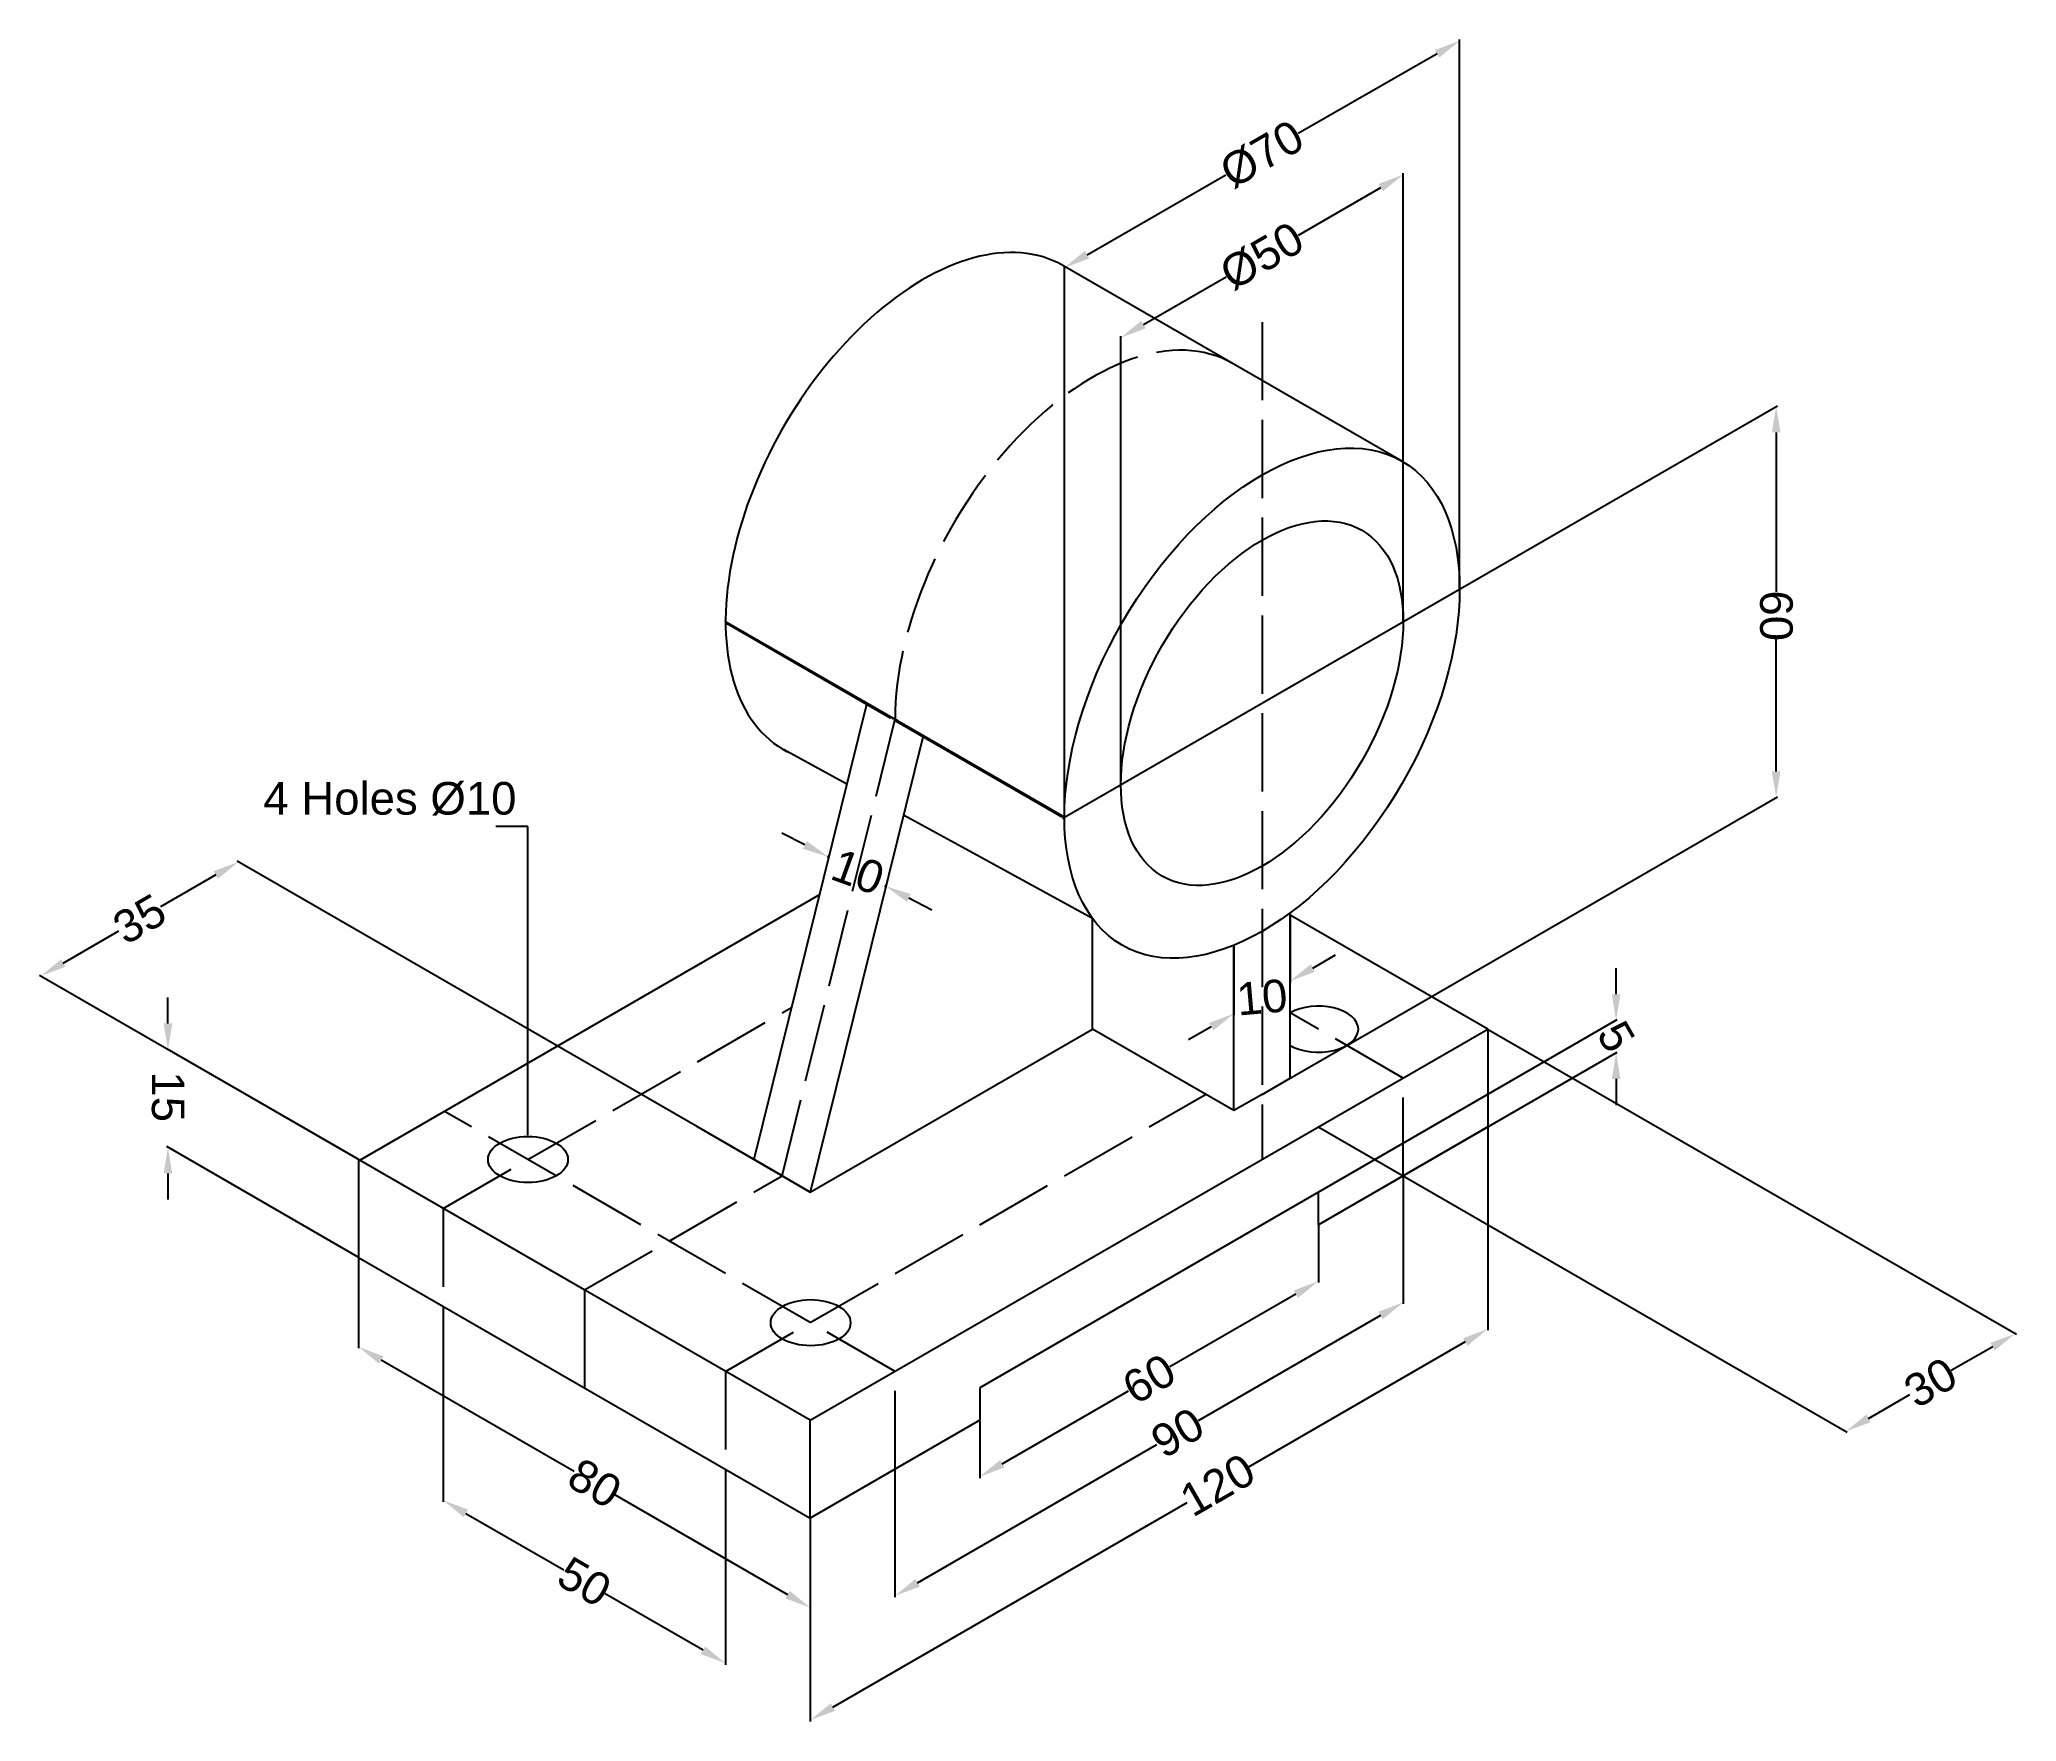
# Model space of a CAD drawing. Header units: inches. Extents: x -94 to 209, y -40 to 218.
import ezdxf
from ezdxf import colors
from ezdxf.entities.mleader import LeaderData, LeaderLine
from ezdxf.math import Vec2, Vec3

# ---------------------------------------------------------------- set-up
doc = ezdxf.new("R2010")
doc.units = ezdxf.units.IN
doc.header["$MEASUREMENT"] = 0
doc.linetypes.add('ACAD_ISO02W100', pattern=[15, 12, -3])
doc.layers.add('DIM', color=7, linetype='Continuous')
doc.styles.get("Standard").update_dxf_attribs({"font": 'arial.ttf'})
doc.dimstyles.new('Annotative', dxfattribs={"dimscale": 0, "dimtxt": 0.18, "dimasz": 0.18, "dimexe": 0.18, "dimexo": 0.0625, "dimgap": 0.09, "dimtad": 0, "dimtih": 1, "dimtoh": 1, "dimdec": 4, "dimzin": 0, "dimdsep": 46, "dimtxsty": 'Standard', "dimcen": 0.09, "dimadec": 0, "dimazin": 0, "dimtfac": 1, "dimtdec": 4, "dimtofl": 0, "dimtmove": 0, "dimatfit": 3, "dimfxl": 1, "dimtolj": 1, "dimtzin": 0, "dimarcsym": 0})
doc.dimstyles.get("Standard").update_dxf_attribs({"dimtxt": 0.18, "dimasz": 0.18, "dimexe": 0.18, "dimexo": 0.0625, "dimgap": 0.09, "dimtad": 0, "dimtih": 1, "dimtoh": 1, "dimdec": 4, "dimzin": 0, "dimdsep": 46, "dimtxsty": 'Standard', "dimcen": 0.09, "dimadec": 0, "dimazin": 0, "dimtfac": 1, "dimtdec": 4, "dimtofl": 0, "dimtmove": 0, "dimatfit": 3, "dimfxl": 1, "dimtolj": 1, "dimtzin": 0, "dimarcsym": 0})

# ---------------------------------------------------------------- blocks, each defined once
blk = doc.blocks.new('*D1')
at = {"color": 0, "lineweight": -2, "transparency": 16777216}
for p, q in [((-44.98, 30.91), (-44.98, 17.04)), ((-41.52, 15.24), (-11.94, -1.83)), ((20.84, -20.76), (-5.59, -5.5)), ((24.3, -9.09), (24.3, -22.96))]:
    blk.add_line(p, q, dxfattribs=at)
at = {"color": 0, "transparency": 16777216}
for points in [[(-41.18, 15.82), (-41.85, 14.67), (-44.98, 17.24)], [(21.17, -20.18), (20.5, -21.33), (24.3, -22.76)]]:
    blk.add_solid(points, dxfattribs=at)
at = {"layer": 'Defpoints', "color": 0, "transparency": 16777216}
for p in [(-44.98, 30.98), (24.3, -9.02), (24.3, -22.76)]:
    blk.add_point(p, dxfattribs=at)
at = {"color": 0, "transparency": 16777216, "insert": (-8.76, -3.67), "char_height": 5, "attachment_point": 5, "rotation": 330}
blk.add_mtext('\\A1;80', dxfattribs=at)
blk = doc.blocks.new('*D2')
at = {"color": 0, "lineweight": -2, "transparency": 16777216}
for p, q in [((-31.99, 23.41), (-31.99, -6.5)), ((11.31, -1.59), (11.31, -31.5)), ((-28.53, -8.29), (-13.51, -16.96)), ((7.85, -29.29), (-7.17, -20.62))]:
    blk.add_line(p, q, dxfattribs=at)
at = {"color": 0, "transparency": 16777216}
for points in [[(-28.19, -7.71), (-28.86, -8.87), (-31.99, -6.29)], [(8.18, -28.71), (7.51, -29.87), (11.31, -31.29)]]:
    blk.add_solid(points, dxfattribs=at)
at = {"layer": 'Defpoints', "color": 0, "transparency": 16777216}
for p in [(-31.99, 23.48), (11.31, -1.52), (11.31, -31.29)]:
    blk.add_point(p, dxfattribs=at)
at = {"color": 0, "transparency": 16777216, "insert": (-10.34, -18.79), "char_height": 5, "attachment_point": 5, "rotation": 330}
blk.add_mtext('\\A1;50', dxfattribs=at)
blk = doc.blocks.new('*D3')
at = {"color": 0, "lineweight": -2, "transparency": 16777216}
for p, q in [((102.24, 35.91), (102.24, 27.12)), ((98.78, 25.33), (79.45, 14.17)), ((53.75, -0.67), (73.08, 10.49)), ((50.28, 5.91), (50.28, -2.88))]:
    blk.add_line(p, q, dxfattribs=at)
at = {"color": 0, "transparency": 16777216}
for points in [[(98.45, 25.91), (99.11, 24.76), (102.24, 27.33)], [(53.41, -0.09), (54.08, -1.24), (50.28, -2.67)]]:
    blk.add_solid(points, dxfattribs=at)
at = {"layer": 'Defpoints', "color": 0, "transparency": 16777216}
for p in [(102.24, 35.98), (102.24, 27.33), (50.28, 5.98)]:
    blk.add_point(p, dxfattribs=at)
at = {"color": 0, "transparency": 16777216, "insert": (76.26, 12.33), "char_height": 5, "attachment_point": 5, "rotation": 30}
blk.add_mtext('\\A1;60', dxfattribs=at)
blk = doc.blocks.new('*D4')
at = {"color": 0, "lineweight": -2, "transparency": 16777216}
for p, q in [((115.23, 43.41), (115.23, 23.85)), ((111.77, 22.06), (83.81, 5.92)), ((40.76, -18.94), (77.46, 2.25)), ((37.29, -1.59), (37.29, -21.15))]:
    blk.add_line(p, q, dxfattribs=at)
at = {"color": 0, "transparency": 16777216}
for points in [[(111.44, 22.64), (112.1, 21.48), (115.23, 24.06)], [(40.42, -18.36), (41.09, -19.52), (37.29, -20.94)]]:
    blk.add_solid(points, dxfattribs=at)
at = {"layer": 'Defpoints', "color": 0, "transparency": 16777216}
for p in [(115.23, 43.48), (115.23, 24.06), (37.29, -1.52)]:
    blk.add_point(p, dxfattribs=at)
at = {"color": 0, "transparency": 16777216, "insert": (80.63, 4.08), "char_height": 5, "attachment_point": 5, "rotation": 30}
blk.add_mtext('\\A1;90', dxfattribs=at)
blk = doc.blocks.new('*D5')
at = {"color": 0, "lineweight": -2, "transparency": 16777216}
for p, q in [((128.22, 50.91), (128.22, 19.79)), ((124.76, 18), (91.41, -1.25)), ((24.3, -9.09), (24.3, -40.21)), ((27.77, -38), (82.11, -6.62))]:
    blk.add_line(p, q, dxfattribs=at)
at = {"color": 0, "transparency": 16777216}
for points in [[(124.43, 18.58), (125.09, 17.42), (128.22, 20)], [(27.43, -37.42), (28.1, -38.58), (24.3, -40)]]:
    blk.add_solid(points, dxfattribs=at)
at = {"layer": 'Defpoints', "color": 0, "transparency": 16777216}
for p in [(128.22, 50.98), (128.22, 20), (24.3, -9.02)]:
    blk.add_point(p, dxfattribs=at)
at = {"color": 0, "transparency": 16777216, "insert": (86.76, -3.94), "char_height": 5, "attachment_point": 5, "rotation": 30}
blk.add_mtext('\\A1;120', dxfattribs=at)
blk = doc.blocks.new('*D6')
at = {"color": 0, "lineweight": -2, "transparency": 16777216}
for p, q in [((128.29, 65.95), (209.29, 19.18)), ((102.31, 50.95), (183.31, 4.18)), ((205.65, 17.28), (199.29, 13.61)), ((186.6, 6.28), (192.95, 9.95))]:
    blk.add_line(p, q, dxfattribs=at)
at = {"color": 0, "transparency": 16777216}
for points in [[(205.32, 17.86), (205.98, 16.7), (209.11, 19.28)], [(186.26, 6.86), (186.93, 5.7), (183.13, 4.28)]]:
    blk.add_solid(points, dxfattribs=at)
at = {"layer": 'Defpoints', "color": 0, "transparency": 16777216}
for p in [(128.22, 65.98), (102.24, 50.98), (183.13, 4.28)]:
    blk.add_point(p, dxfattribs=at)
at = {"color": 0, "transparency": 16777216, "insert": (196.12, 11.78), "char_height": 5, "attachment_point": 5, "rotation": 30}
blk.add_mtext('\\A1;30', dxfattribs=at)
blk = doc.blocks.new('*D7')
at = {"color": 0, "lineweight": -2, "transparency": 16777216}
for p, q in [((19.91, 43.52), (-63.6, 91.73)), ((-66.89, 89.63), (-75.38, 84.73)), ((-90.27, 76.13), (-81.77, 81.04)), ((-10.4, 26.02), (-93.91, 74.23))]:
    blk.add_line(p, q, dxfattribs=at)
at = {"color": 0, "transparency": 16777216}
for points in [[(-67.22, 90.21), (-66.55, 89.05), (-63.42, 91.63)], [(-90.6, 76.71), (-89.94, 75.55), (-93.73, 74.13)]]:
    blk.add_solid(points, dxfattribs=at)
at = {"layer": 'Defpoints', "color": 0, "transparency": 16777216}
for p in [(-63.42, 91.63), (19.97, 43.48), (-10.34, 25.98)]:
    blk.add_point(p, dxfattribs=at)
at = {"color": 0, "transparency": 16777216, "insert": (-78.58, 82.88), "char_height": 5, "attachment_point": 5, "rotation": 30}
blk.add_mtext('\\A1;35', dxfattribs=at)
blk = doc.blocks.new('*D8')
at = {"color": 0, "lineweight": -2, "transparency": 16777216}
for p, q in [((-74.22, 66.86), (-74.22, 70.86)), ((-45.04, 46.02), (-74.4, 62.97)), ((-45.04, 31.02), (-74.4, 47.97)), ((-74.22, 43.86), (-74.22, 39.86))]:
    blk.add_line(p, q, dxfattribs=at)
at = {"color": 0, "transparency": 16777216}
for points in [[(-74.89, 66.86), (-73.55, 66.86), (-74.22, 62.86)], [(-74.89, 43.86), (-73.55, 43.86), (-74.22, 47.86)]]:
    blk.add_solid(points, dxfattribs=at)
at = {"layer": 'Defpoints', "color": 0, "transparency": 16777216}
for p in [(-74.22, 47.86), (-44.98, 45.98), (-44.98, 30.98)]:
    blk.add_point(p, dxfattribs=at)
at = {"color": 0, "transparency": 16777216, "insert": (-74.22, 55.62), "char_height": 5, "attachment_point": 5, "rotation": 270}
blk.add_mtext('\\A1;15', dxfattribs=at)
blk = doc.blocks.new('*D9')
at = {"color": 0, "lineweight": -2, "transparency": 16777216}
for p, q in [((147.89, 71.34), (147.89, 75.34)), ((102.31, 41.02), (148.07, 67.44)), ((102.31, 36.02), (148.07, 62.44)), ((147.89, 58.34), (147.89, 54.34))]:
    blk.add_line(p, q, dxfattribs=at)
at = {"color": 0, "transparency": 16777216}
for points in [[(147.23, 71.34), (148.56, 71.34), (147.89, 67.34)], [(147.23, 58.34), (148.56, 58.34), (147.89, 62.34)]]:
    blk.add_solid(points, dxfattribs=at)
at = {"layer": 'Defpoints', "color": 0, "transparency": 16777216}
for p in [(147.89, 67.34), (102.24, 40.98), (102.24, 35.98)]:
    blk.add_point(p, dxfattribs=at)
at = {"color": 0, "transparency": 16777216, "insert": (147.89, 64.84), "char_height": 5, "attachment_point": 5, "rotation": 300}
blk.add_mtext('\\A1;5', dxfattribs=at)
blk = doc.blocks.new('*D10')
at = {"color": 0, "lineweight": -2, "transparency": 16777216}
for p, q in [((11.31, 128.56), (11.31, 128.69)), ((11.47, 128.39), (36.98, 113.67)), ((63.12, 98.57), (37.61, 113.3)), ((63.27, 98.56), (63.27, 98.69))]:
    blk.add_line(p, q, dxfattribs=at)
at = {"color": 0, "transparency": 16777216}
for points in [[(11.48, 128.42), (11.45, 128.37), (11.31, 128.48)], [(63.13, 98.6), (63.1, 98.55), (63.27, 98.48)]]:
    blk.add_solid(points, dxfattribs=at)
at = {"layer": 'Defpoints', "color": 0, "transparency": 16777216}
for p in [(11.31, 128.48), (63.27, 98.48), (63.27, 98.48)]:
    blk.add_point(p, dxfattribs=at)
at = {"color": 0, "transparency": 16777216, "insert": (37.29, 113.48), "char_height": 0.18, "attachment_point": 5}
blk.add_mtext('\\A1;60.0000', dxfattribs=at)
blk = doc.blocks.new('*D11')
at = {"layer": 'Defpoints', "color": 0, "transparency": 16777216}
for p in [(63.27, 182.78), (123.89, 133.48), (63.27, 98.69)]:
    blk.add_point(p, dxfattribs=at)
at = {"layer": 'DIM', "color": 0, "lineweight": -2, "transparency": 16777216}
for p, q in [((120.43, 215.58), (99.12, 203.35)), ((123.89, 133.56), (123.89, 217.78)), ((66.74, 184.77), (88.05, 197)), ((63.27, 98.76), (63.27, 182.98))]:
    blk.add_line(p, q, dxfattribs=at)
at = {"layer": 'DIM', "color": 0, "transparency": 16777216}
for points in [[(120.09, 216.16), (120.76, 215), (123.89, 217.57)], [(66.41, 185.35), (67.07, 184.19), (63.27, 182.78)]]:
    blk.add_solid(points, dxfattribs=at)
at = {"layer": 'DIM', "color": 0, "transparency": 16777216, "insert": (93.58, 200.17), "char_height": 5, "attachment_point": 5, "rotation": 30}
blk.add_mtext('\\A1;Ø70', dxfattribs=at)
blk = doc.blocks.new('*D14')
at = {"layer": 'Defpoints', "color": 0, "transparency": 16777216}
for p in [(115.23, 197.05), (115.23, 128.48), (71.93, 103.48)]:
    blk.add_point(p, dxfattribs=at)
at = {"layer": 'DIM', "color": 0, "lineweight": -2, "transparency": 16777216}
for p, q in [((115.23, 128.56), (115.23, 197.26)), ((111.77, 195.05), (99.11, 187.74)), ((75.4, 174.05), (88.06, 181.36)), ((71.93, 103.56), (71.93, 172.26))]:
    blk.add_line(p, q, dxfattribs=at)
at = {"layer": 'DIM', "color": 0, "transparency": 16777216}
for points in [[(111.44, 195.63), (112.1, 194.47), (115.23, 197.05)], [(75.06, 174.63), (75.73, 173.47), (71.93, 172.05)]]:
    blk.add_solid(points, dxfattribs=at)
at = {"layer": 'DIM', "color": 0, "transparency": 16777216, "insert": (93.58, 184.55), "char_height": 5, "attachment_point": 5, "rotation": 30}
blk.add_mtext('\\A1;Ø50', dxfattribs=at)
blk = doc.blocks.new('*D16')
at = {"layer": 'Defpoints', "color": 0, "transparency": 16777216}
for p in [(93.58, 115.98), (172.44, 101.51), (93.58, 55.98)]:
    blk.add_point(p, dxfattribs=at)
at = {"layer": 'DIM', "color": 0, "lineweight": -2, "transparency": 16777216}
for p, q in [((93.65, 116.02), (172.62, 161.61)), ((172.44, 157.51), (172.44, 133.08)), ((172.44, 105.51), (172.44, 125.73)), ((93.65, 56.02), (172.62, 101.61))]:
    blk.add_line(p, q, dxfattribs=at)
at = {"layer": 'DIM', "color": 0, "transparency": 16777216}
for points in [[(171.77, 157.51), (173.1, 157.51), (172.44, 161.51)], [(171.77, 105.51), (173.1, 105.51), (172.44, 101.51)]]:
    blk.add_solid(points, dxfattribs=at)
at = {"layer": 'DIM', "color": 0, "transparency": 16777216, "insert": (172.44, 129.4), "char_height": 5, "attachment_point": 5, "rotation": 270}
blk.add_mtext('\\A1;60', dxfattribs=at)
blk = doc.blocks.new('*D18')
at = {"layer": 'Defpoints', "color": 0, "transparency": 16777216}
for p in [(97.91, 83.84), (89.25, 78.84), (97.91, 73.36)]:
    blk.add_point(p, dxfattribs=at)
at = {"layer": 'DIM', "color": 0, "lineweight": -2, "transparency": 16777216}
for p, q in [((97.91, 83.77), (97.91, 73.16)), ((89.25, 78.77), (89.25, 68.16)), ((101.38, 75.36), (104.84, 77.36)), ((85.79, 66.36), (82.33, 64.36))]:
    blk.add_line(p, q, dxfattribs=at)
at = {"layer": 'DIM', "color": 0, "transparency": 16777216}
for points in [[(101.04, 75.94), (101.71, 74.79), (97.91, 73.36)], [(85.46, 66.94), (86.12, 65.79), (89.25, 68.36)]]:
    blk.add_solid(points, dxfattribs=at)
at = {"layer": 'DIM', "color": 0, "transparency": 16777216, "insert": (93.58, 70.86), "char_height": 5, "attachment_point": 5, "rotation": 5}
blk.add_mtext('\\A1;10', dxfattribs=at)
blk = doc.blocks.new('*D19')
at = {"layer": 'Defpoints', "color": 0, "transparency": 16777216}
for p in [(11.31, 128.48), (63.1, 98.55), (63.1, 98.4)]:
    blk.add_point(p, dxfattribs=at)
at = {"layer": 'DIM', "color": 0, "lineweight": -2, "transparency": 16777216}
for p, q in [((11.31, 128.41), (11.31, 128.13)), ((11.47, 128.25), (36.53, 113.76)), ((62.95, 98.49), (37.16, 113.39)), ((63.1, 98.48), (63.1, 98.19))]:
    blk.add_line(p, q, dxfattribs=at)
at = {"layer": 'DIM', "color": 0, "transparency": 16777216}
for points in [[(11.48, 128.27), (11.45, 128.22), (11.31, 128.34)], [(62.96, 98.52), (62.93, 98.46), (63.1, 98.4)]]:
    blk.add_solid(points, dxfattribs=at)
at = {"layer": 'DIM', "color": 0, "transparency": 16777216, "insert": (36.85, 113.58), "char_height": 0.18, "attachment_point": 5}
blk.add_mtext('\\A1;59.8200', dxfattribs=at)
blk = doc.blocks.new('*D22')
at = {"layer": 'Defpoints', "color": 0, "transparency": 16777216}
for p in [(27.21, 92.76), (35.83, 87.93), (36, 88.27)]:
    blk.add_point(p, dxfattribs=at)
at = {"layer": 'DIM', "color": 0, "lineweight": -2, "transparency": 16777216}
for p, q in [((23.48, 94.24), (19.92, 96.06)), ((27.19, 92.7), (26.96, 92.26)), ((35.97, 88.21), (35.75, 87.77)), ((39.39, 86.11), (42.95, 84.29))]:
    blk.add_line(p, q, dxfattribs=at)
at = {"layer": 'DIM', "color": 0, "transparency": 16777216}
for points in [[(23.78, 94.83), (23.18, 93.64), (27.04, 92.42)], [(39.69, 86.71), (39.09, 85.52), (35.83, 87.93)]]:
    blk.add_solid(points, dxfattribs=at)
at = {"layer": 'DIM', "color": 0, "transparency": 16777216, "insert": (31.6, 90.09), "char_height": 5, "attachment_point": 5, "rotation": 340}
blk.add_mtext('\\A1;10', dxfattribs=at)

msp = doc.modelspace()

# ---------------------------------------------------------------- linework, layer by layer
for p, q in [((115.01639, 153.1065), (63.05486, 183.1065)), ((63.27246, 98.48339), (123.89424, 133.48339)), ((37.2917, 113.48339), (11.31094, 128.48339)), ((32.96157, 115.98339), (15.64107, 45.98339)), ((37.2917, 113.48339), (32.96157, 115.98339)), ((63.27246, 98.48339), (37.2917, 113.48339)), ((37.2917, 113.48339), (41.62183, 110.98339)), ((41.62183, 110.98339), (24.30132, 40.98339)), ((29.88787, 103.56117), (20.18879, 108.86028)), ((29.88787, 103.56117), (20.18879, 108.86028)), ((38.86138, 98.65847), (38.60664, 98.79765)), ((47.617, 93.87481), (38.60664, 98.79765)), ((67.60259, 82.95563), (47.617, 93.87481)), ((-44.79198, 45.87442), (25.68178, 86.56247)), ((67.60259, 65.98339), (67.60259, 82.95563)), ((97.91348, 58.48339), (97.91348, 83.84237)), ((128.22437, 65.98339), (97.91348, 83.48339)), ((89.25322, 53.48339), (89.25322, 78.84237)), ((24.30132, 5.98339), (128.22437, 65.98339)), ((24.30132, 40.98339), (67.60259, 65.98339)), ((89.25322, 53.48339), (67.60259, 65.98339)), ((128.22437, 65.98339), (128.22437, 50.98339)), ((93.58335, 55.98339), (97.91348, 58.48339)), ((93.58335, 55.98339), (89.25322, 53.48339)), ((15.64107, 45.98339), (6.98081, 50.98339)), ((128.22437, 50.98339), (102.24361, 35.98339)), ((24.30132, 5.98339), (-44.98071, 45.98339)), ((-44.98071, 45.98339), (-44.98071, 30.98339)), ((24.30132, 40.98339), (15.64107, 45.98339)), ((19.97119, 43.48339), (24.30132, 40.98339)), ((102.24361, 40.98339), (50.28208, 10.98339)), ((102.24361, 35.98339), (102.24361, 40.98339)), ((-44.98071, 30.98339), (24.30132, -9.01661)), ((-10.3397, 25.98339), (-10.3397, 10.98339)), ((50.28208, 10.98339), (50.28208, 5.98339)), ((50.28208, 5.98339), (24.30132, -9.01661)), ((24.30132, -9.01661), (24.30132, 5.98339))]:
    msp.add_line(p, q)
at = {"linetype": 'ACAD_ISO02W100'}
for p, q in [((93.58335, 174.43775), (93.58335, 45.98339)), ((19.97119, 43.48339), (37.2917, 113.48339)), ((-31.99033, 38.48339), (21.41457, 69.31672)), ((115.23399, 58.48339), (97.91348, 68.48339)), ((115.23399, 43.48339), (115.23399, 58.48339)), ((11.31094, 13.48339), (84.9231, 55.98339)), ((37.2917, 13.48339), (-31.80159, 53.37442)), ((-10.3397, 25.98339), (19.97119, 43.48339)), ((-31.99033, 38.48339), (-31.99033, 23.48339)), ((11.31094, 13.48339), (11.31094, -1.51661)), ((37.2917, -1.51661), (37.2917, 13.48339))]:
    msp.add_line(p, q, dxfattribs=at)
for centre, major_axis, start_param, end_param in [((41.62183, 145.98339), (-21.43304, -37.12311), 3.141592654, 6.310393641), ((102.24361, 65.98339), (-6.12372, 0), 0.785398163, 5.497787144)]:
    msp.add_ellipse(centre, major_axis=major_axis, ratio=0.577350269, start_param=start_param, end_param=end_param)
msp.add_ellipse((67.60259, 130.98339), major_axis=(-21.43304, -37.12311), ratio=0.577350269, start_param=3.141592654, end_param=5.497787144, dxfattribs=at)
for centre, major_axis in [((93.58335, 115.98339), (-21.43304, -37.12311)), ((93.58335, 115.98339), (-15.30931, -26.5165)), ((-18.99995, 45.98339), (-6.12372, 0)), ((24.3484, 20.95621), (-6.12372, 0))]:
    msp.add_ellipse(centre, major_axis=major_axis, ratio=0.577350269)

# ---------------------------------------------------------------- texts
at = {"layer": 'DIM', "transparency": 33554559, "insert": (-59.58835, 103.89148), "char_height": 5, "attachment_point": 1}
msp.add_mtext_dynamic_manual_height_columns('4 Holes Ø10', width=41.2221581, gutter_width=1, heights=[6.03251], dxfattribs=at)

# ---------------------------------------------------------------- dimensions: what is measured, and where the dimension line sits
dim = msp.add_linear_dim(base=(63.27246, 98.48339), p1=(11.31094, 128.48339), p2=(63.27246, 98.48339), angle=330, dimstyle='Standard')
dim.commit()
dim.dimension.update_dxf_attribs({"geometry": '*D10', "text_midpoint": (37.2917, 113.48339), "dimtype": 161})
at = {"transparency": 33554559}
for p1, p2, distance, text, picture, middle, turn in [((-10.3397, 25.98339), (19.97119, 43.48339), 83.39401, '35', '*D7', (-78.57826, 82.88094), 30), ((128.22437, 65.98339), (102.24361, 50.98339), 80.88997, '30', '*D6', (196.12396, 11.78154), 30), ((-31.99033, 23.48339), (11.31094, -1.51661), -25.78551, '50', '*D2', (-10.3397, -18.79115), 330)]:
    dim = msp.add_aligned_dim(p1=p1, p2=p2, distance=distance, text=text, dimstyle='Standard', override={"dimtxt": 5, "dimasz": 4, "dimlunit": 2}, dxfattribs=at)
    dim.commit()
    dim.dimension.update_dxf_attribs({"geometry": picture, "text_midpoint": middle, "text_rotation": turn})
for base, p1, p2, angle, text, picture, middle, dimtype, turn in [((147.8944, 67.33989), (102.24361, 35.98339), (102.24361, 40.98339), 90, '5', '*D9', (147.8944, 64.83989), 160, 300), ((-74.21962, 47.86448), (-44.98071, 45.98339), (-44.98071, 30.98339), 270, '15', '*D8', (-74.21962, 55.62473), 161, 270), ((128.22437, 20.00081), (24.30132, -9.01661), (128.22437, 50.98339), 30, '120', '*D5', (86.76188, -3.93757), 161, 30), ((115.23399, 24.06053), (37.2917, -1.51661), (115.23399, 43.48339), 30, '90', '*D4', (80.63328, 4.0838), 161, 30), ((102.24361, 27.33271), (50.28208, 5.98339), (102.24361, 35.98339), 30, '60', '*D3', (76.26284, 12.33271), 161, 30), ((24.30132, -22.7561), (-44.98071, 30.98339), (24.30132, -9.01661), 330, '80', '*D1', (-8.76281, -3.66652), 161, 330)]:
    dim = msp.add_linear_dim(base=base, p1=p1, p2=p2, angle=angle, text=text, dimstyle='Standard', override={"dimtxt": 5, "dimasz": 4}, dxfattribs=at)
    dim.commit()
    dim.dimension.update_dxf_attribs({"geometry": picture, "text_midpoint": middle, "dimtype": dimtype, "text_rotation": turn})
at = {"layer": 'DIM', "transparency": 33554559}
for base, p1, p2, angle, text, picture, middle, turn in [((63.27246, 182.77624), (123.89424, 133.48339), (63.27246, 98.69124), 209.8524493, 'Ø70', '*D11', (93.58335, 200.17232), 30), ((115.23399, 197.04774), (71.93272, 103.48339), (115.23399, 128.48339), 30, 'Ø50', '*D14', (93.58335, 184.54774), 30), ((172.43769, 101.50996), (93.58335, 115.98339), (93.58335, 55.98339), 270, '60', '*D16', (172.43769, 129.40229), 270), ((35.8287, 87.93073), (27.21432, 92.75615), (36.00151, 88.26916), 332.9498933, '10', '*D22', (31.60349, 90.08824), 340), ((97.91348, 73.36305), (89.25322, 78.84237), (97.91348, 83.84237), 30, '10', '*D18', (93.58335, 70.86305), 5)]:
    dim = msp.add_linear_dim(base=base, p1=p1, p2=p2, angle=angle, text=text, dimstyle='Annotative', override={"dimtxt": 5, "dimasz": 4}, dxfattribs=at)
    dim.commit()
    dim.dimension.update_dxf_attribs({"geometry": picture, "text_midpoint": middle, "dimtype": 161, "text_rotation": turn})
at = {"layer": 'DIM'}
dim = msp.add_linear_dim(base=(63.10158, 98.4002), p1=(11.31094, 128.48339), p2=(63.10158, 98.54741), angle=329.9712659, dimstyle='Annotative', dxfattribs=at)
dim.commit()
dim.dimension.update_dxf_attribs({"geometry": '*D19', "text_midpoint": (36.84796, 113.57529), "dimtype": 161})

# ---------------------------------------------------------------- leaders
at = {"layer": 'DIM', "transparency": 33554559}
ml = msp.add_multileader_mtext('Standard', dxfattribs=at)
ml.set_content('', color=256)
ml.set_leader_properties()
ml.build(insert=Vec2(0, 0))
ml.multileader.update_dxf_attribs({"dogleg_length": 0.36, "arrow_head_size": 0.18})
ctx = ml.context
ctx.base_point, ctx.char_height, ctx.arrow_head_size, ctx.landing_gap_size, ctx.plane_origin = Vec3(-24.11443, 97.08377), 5, 0.18, 0.09, Vec3(-18.99995, 49.51892)
ctx.text_align_type = 2
notes = []
notes.append((ctx, [(0, (1, 1, 0), (-18.99995, 97.08377), (-1, 0), 4.93448, [(0, [(-18.99995, 49.51892)], 0, [])])]))
ctx.mtext.insert, ctx.mtext.alignment, ctx.mtext.flow_direction = Vec3(-24.02443, 99.58377), 3, 5
for ctx, leaders in notes:
    for number, flags, end, landing, length, lines in leaders:
        leader = LeaderData()
        leader.index, (leader.has_last_leader_line, leader.has_dogleg_vector, leader.attachment_direction) = number, flags
        leader.last_leader_point, leader.dogleg_vector, leader.dogleg_length = Vec3(end), Vec3(landing), length
        for number, points, colour, breaks in lines:
            line = LeaderLine()
            line.index, line.vertices, line.color, line.breaks = number, Vec3.list(points), colors.encode_raw_color(colour), breaks
            leader.lines.append(line)
        ctx.leaders.append(leader)

doc.saveas('drawing.dxf')
